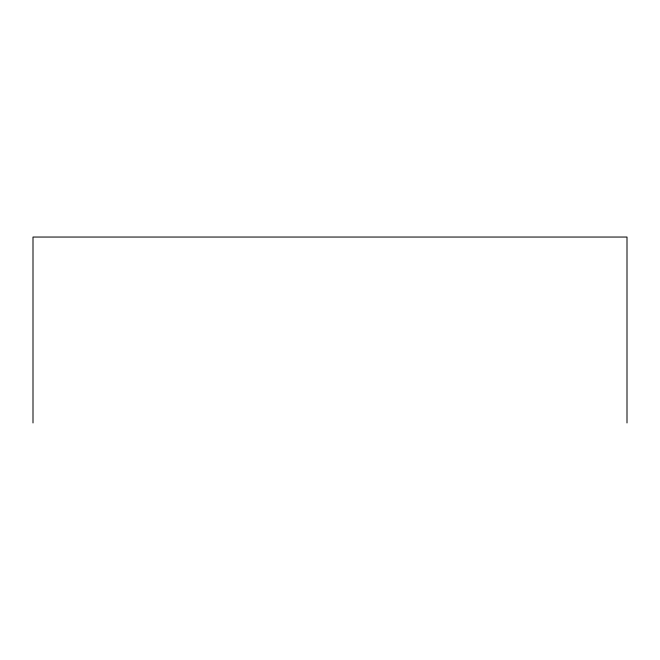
<?xml version="1.0" encoding="UTF-8"?>
<svg xmlns="http://www.w3.org/2000/svg" width="660" height="660" viewBox="0 0 660 660"><rect width="100%" height="100%" fill="white"/><g stroke="black" fill="none" stroke-linecap="round" stroke-linejoin="round"><path stroke-width="0.99" d="M627 422.953L627 237.047L33 237.047L33 422.953"/></g></svg>
